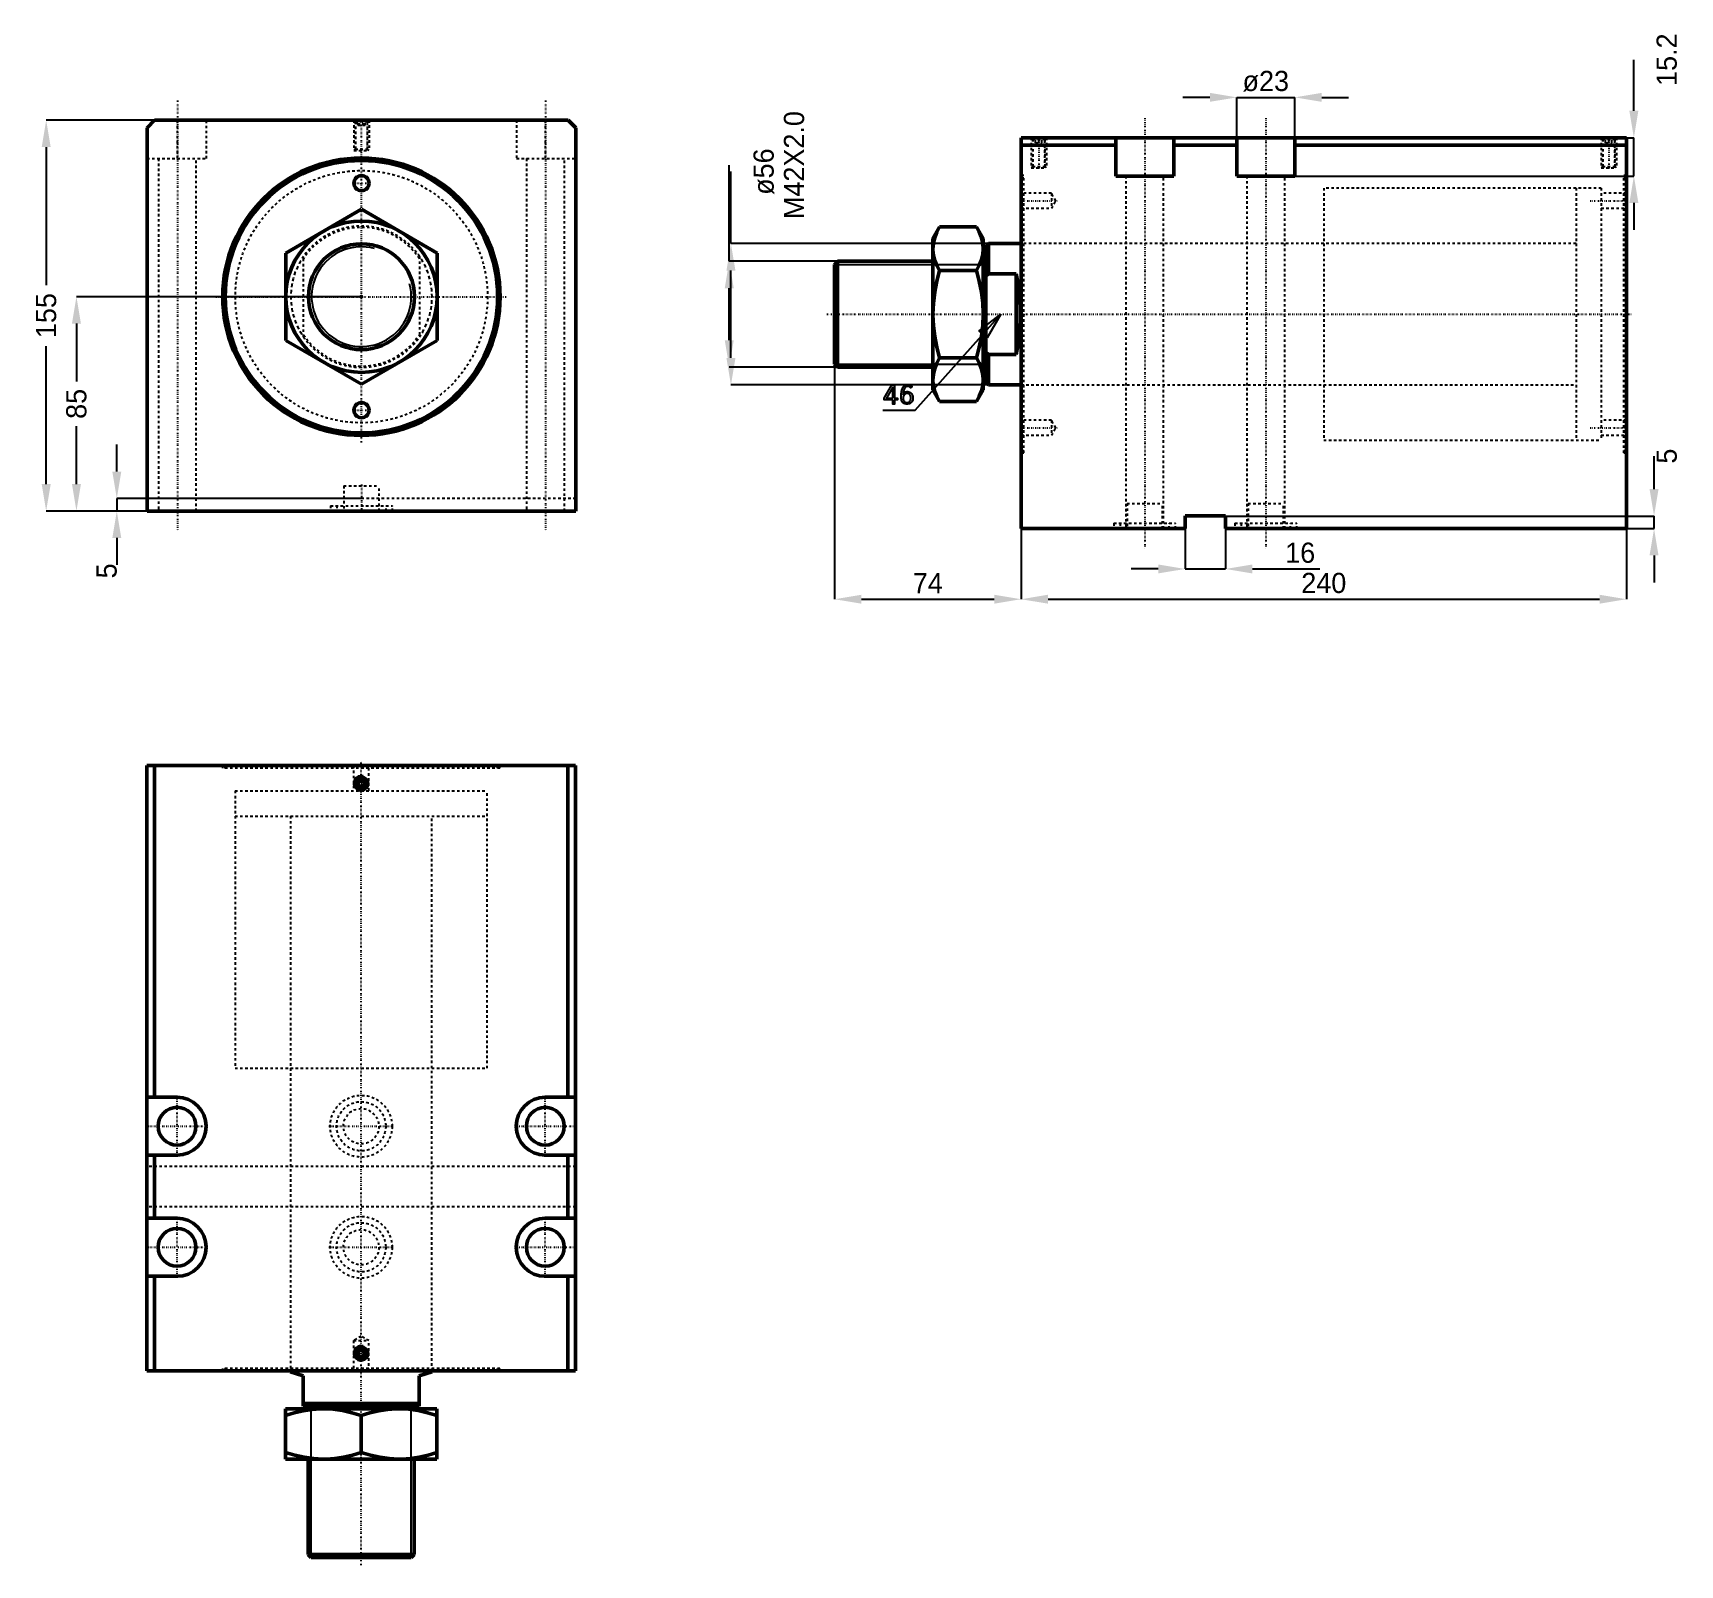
# Model space of a CAD drawing. Header units: millimetres. Extents: x -130 to 523, y -503 to 105.
import ezdxf

# ---------------------------------------------------------------- set-up
doc = ezdxf.new("R2010")
doc.units = ezdxf.units.MM
doc.linetypes.add('Center', pattern=[1.5, 0.45, -0.5, 0.05, -0.5])
doc.linetypes.add('Dashed', pattern=[2, 1, -1])
for name, color, linetype, lineweight in [('2d ConnectionPoints', 7, 'Continuous', 50), ('AM_0', 7, 'Continuous', 50), ('AM_5', 3, 'Continuous', 25), ('AM_7', 7, 'Center', 25), ('AM_9', 6, 'Dashed', 25)]:
    doc.layers.add(name, color=color, linetype=linetype, lineweight=lineweight)
doc.dimstyles.new('ISO-25', dxfattribs={"dimtxt": 2.5, "dimasz": 2.5, "dimexe": 1.25, "dimexo": 0.625, "dimtad": 1, "dimtxsty": 'Standard', "dimcen": 2.5, "dimadec": 0, "dimazin": 0, "dimtfac": 1, "dimtmove": 0, "dimatfit": 3, "dimfxl": 0, "dimarcsym": 0})

# ---------------------------------------------------------------- blocks, each defined once
blk = doc.blocks.new('1_JECX_MF_EXLA_100_100_0_rod__0_in_JECX_MF_160_EXLA_100_100_0__0')
at = {"layer": 'AM_0'}
for p, q in [((-30, 17.32), (0, 34.64)), ((0, 34.64), (30, 17.32)), ((-30, -17.32), (-30, 17.32)), ((30, 17.32), (30, -17.32)), ((0, -34.64), (-30, -17.32)), ((30, -17.32), (0, -34.64))]:
    blk.add_line(p, q, dxfattribs=at)
for radius in [30, 21]:
    blk.add_circle((0, 0), radius, dxfattribs=at)
at = {"layer": 'AM_5'}
blk.add_arc((0, 0), 19.77, 75, 15, dxfattribs=at)
at = {"layer": 'AM_9'}
for p, q in [((-23, -15.97), (-23, 15.97)), ((23, 15.97), (23, -15.97))]:
    blk.add_line(p, q, dxfattribs=at)
for points in [[(-23, 15.97), (-24.3, 13.9), (-25.42, 11.73), (-26.35, 9.47), (-27.07, 7.14), (-27.59, 4.75), (-27.9, 2.33), (-28, -0.11), (-27.88, -2.55), (-27.56, -4.97), (-27.02, -7.35), (-26.27, -9.68), (-25.33, -11.93), (-24.19, -14.1), (-23, -15.97)], [(23, -15.97), (24.3, -13.9), (25.42, -11.73), (26.35, -9.47), (27.07, -7.14), (27.59, -4.75), (27.9, -2.33), (28, 0.11), (27.88, 2.55), (27.56, 4.97), (27.02, 7.35), (26.27, 9.68), (25.33, 11.93), (24.19, 14.1), (23, 15.97)]]:
    blk.add_lwpolyline(points, dxfattribs=at)
blk.add_circle((0, 0), 20.77, dxfattribs=at)
for radius, start, end in [(28, 34.77194, 145.22806), (27.5, 33.2419, 146.7581), (27.5, 213.2419, 326.7581), (28, 214.77194, 325.22806)]:
    blk.add_arc((0, 0), radius, start, end, dxfattribs=at)
blk = doc.blocks.new('2_JECX_MF_EXLA_100_100_0_body__0_in_JECX_MF_160_EXLA_100_100_0__0')
at = {"layer": 'AM_0'}
for p, q in [((-82, 70), (-85, 67)), ((-85, 67), (-85, -85)), ((82, 70), (-82, 70)), ((85, 67), (82, 70)), ((85, -85), (85, 67)), ((-85, -85), (85, -85))]:
    blk.add_line(p, q, dxfattribs=at)
for centre, radius in [((0, 0), 55), ((0, 0), 54), ((0, 45), 3), ((0, -45), 3)]:
    blk.add_circle(centre, radius, dxfattribs=at)
at = {"layer": 'AM_5', "linetype": 'Dashed'}
for p, q in [((-3, 70), (-3, 58)), ((3, 70), (3, 58))]:
    blk.add_line(p, q, dxfattribs=at)
at = {"layer": 'AM_7'}
for p, q in [((-73, 77.75), (-73, -92.75)), ((73, 77.75), (73, -92.75)), ((0, -57.75), (0, 70.6)), ((-3.15, 45), (3.15, 45)), ((-57.75, 0), (57.75, 0)), ((-3.15, -45), (3.15, -45)), ((0, -74.5), (0, -85.5))]:
    blk.add_line(p, q, dxfattribs=at)
at = {"layer": 'AM_9'}
for p, q in [((-73, 54.8), (-73, 70)), ((-61.5, 54.8), (-61.5, 70)), ((-3, 70), (-2.46, 69.46)), ((-2.46, 69.46), (-2.46, 58.54)), ((-2.46, 69.46), (2.46, 69.46)), ((-1.9, 70), (-2.4, 69.5)), ((-2.4, 69.5), (-2.4, 58)), ((-2.4, 69.5), (2.4, 69.5)), ((-1.44, 68), (-1.44, 70)), ((-1.44, 68), (1.44, 68)), ((-0.72, 68), (-0.72, 70)), ((0.72, 68), (0.72, 70)), ((1.44, 68), (1.44, 70)), ((2.4, 69.5), (1.9, 70)), ((2.4, 58), (2.4, 69.5)), ((2.46, 69.46), (3, 70)), ((2.46, 58.54), (2.46, 69.46)), ((61.5, 70), (61.5, 54.8)), ((73, 54.8), (73, 70)), ((-85, 54.8), (-61.5, 54.8)), ((-80.5, 54.8), (-80.5, -85)), ((-65.5, -85), (-65.5, 54.8)), ((-2.46, 58.54), (-3, 58)), ((-3, 58), (3, 58)), ((-2.46, 58.54), (2.46, 58.54)), ((3, 58), (2.46, 58.54)), ((61.5, 54.8), (85, 54.8)), ((65.5, 54.8), (65.5, -85)), ((80.5, -85), (80.5, 54.8)), ((-7, -75), (7, -75)), ((-7, -75), (-7, -85)), ((7, -85), (7, -75)), ((85, -80), (-85, -80)), ((-12.25, -82.9), (12.25, -82.9)), ((-12.25, -82.9), (-12.25, -85)), ((-9.75, -82.9), (-9.75, -85)), ((9.75, -85), (9.75, -82.9)), ((12.25, -85), (12.25, -82.9))]:
    blk.add_line(p, q, dxfattribs=at)
blk.add_circle((0, 0), 50, dxfattribs=at)
blk = doc.blocks.new('*D3')
at = {"layer": 'AM_5', "color": 0, "lineweight": -2}
for p, q in [((-82, 70), (-125, 70)), ((-125, 59.33), (-125, 4.61)), ((-125, -74.33), (-125, -19.61)), ((-85, -85), (-125, -85))]:
    blk.add_line(p, q, dxfattribs=at)
at = {"layer": 'AM_5', "color": 0}
for points in [[(-123.22, 59.33), (-126.78, 59.33), (-125, 70)], [(-126.78, -74.33), (-123.22, -74.33), (-125, -85)]]:
    blk.add_solid(points, dxfattribs=at)
at = {"layer": 'Defpoints', "color": 0}
for p in [(-82, 70), (-125, -85), (-85, -85)]:
    blk.add_point(p, dxfattribs=at)
at = {"layer": 'AM_5', "color": 0, "insert": (-125, -7.5), "char_height": 8, "attachment_point": 5, "rotation": 90}
blk.add_mtext('155', dxfattribs=at)
blk = doc.blocks.new('*D4')
at = {"layer": 'AM_5', "color": 0, "lineweight": -2}
for p, q in [((0, 0), (-113, 0)), ((-113, -10.67), (-113, -33.62)), ((-113, -74.33), (-113, -51.38)), ((-85, -85), (-113, -85))]:
    blk.add_line(p, q, dxfattribs=at)
at = {"layer": 'AM_5', "color": 0}
for points in [[(-111.22, -10.67), (-114.78, -10.67), (-113, 0)], [(-114.78, -74.33), (-111.22, -74.33), (-113, -85)]]:
    blk.add_solid(points, dxfattribs=at)
at = {"layer": 'Defpoints', "color": 0}
for p in [(0, 0), (-113, -85), (-85, -85)]:
    blk.add_point(p, dxfattribs=at)
at = {"layer": 'AM_5', "color": 0, "insert": (-113, -42.5), "char_height": 8, "attachment_point": 5, "rotation": 90}
blk.add_mtext('85', dxfattribs=at)
blk = doc.blocks.new('*D5')
at = {"layer": 'AM_5', "color": 0, "lineweight": -2}
for p, q in [((-97, -69.33), (-97, -58.67)), ((0, -80), (-97, -80)), ((-97, -80), (-97, -85)), ((-85, -85), (-97, -85)), ((-97, -95.67), (-97, -106.33))]:
    blk.add_line(p, q, dxfattribs=at)
at = {"layer": 'AM_5', "color": 0}
for points in [[(-98.78, -69.33), (-95.22, -69.33), (-97, -80)], [(-95.22, -95.67), (-98.78, -95.67), (-97, -85)]]:
    blk.add_solid(points, dxfattribs=at)
at = {"layer": 'Defpoints', "color": 0}
for p in [(0, -80), (-97, -85), (-85, -85)]:
    blk.add_point(p, dxfattribs=at)
at = {"layer": 'AM_5', "color": 0, "insert": (-101, -108.73), "char_height": 8, "attachment_point": 5, "rotation": 90}
blk.add_mtext('5', dxfattribs=at)
blk = doc.blocks.new('1_JECX_MF_EXLA_100_100_0_rod__0_in_JECX_MF_160_EXLA_100_100_0__4')
at = {"layer": 'AM_0'}
for p, q in [((-28, 0), (-28, -0.38)), ((28, -0.38), (28, 0)), ((-23, -2), (-28, -0.38)), ((-23, -14), (-23, -2)), ((28, -0.38), (23, -2)), ((23, -2), (23, -14)), ((-23, -13), (23, -13)), ((30, -15), (-30, -15)), ((-30, -35), (-30, -15)), ((-23, -14), (23, -14)), ((-19.77, -14), (-20.77, -15)), ((0, -32.32), (0, -17.68)), ((20.77, -15), (19.77, -14)), ((30, -15), (30, -35)), ((30, -35), (-30, -35)), ((-21, -35), (-21, -72.77)), ((21, -72.77), (21, -35)), ((-21, -72.77), (21, -72.77)), ((-21, -72.77), (-19.77, -74)), ((-19.77, -74), (19.77, -74)), ((19.77, -74), (21, -72.77))]:
    blk.add_line(p, q, dxfattribs=at)
for points in [[(-15, -15), (-16.07, -15.01), (-19.57, -15.27), (-23.04, -15.81), (-26.54, -16.63), (-30, -17.68)], [(0, -17.68), (-3.65, -16.58), (-7.35, -15.74), (-11.16, -15.19), (-15, -15)], [(15, -15), (13.93, -15.01), (10.43, -15.27), (6.96, -15.81), (3.46, -16.63), (0, -17.68)], [(30, -17.68), (26.35, -16.58), (22.65, -15.74), (18.84, -15.19), (15, -15)], [(-30, -32.32), (-26.35, -33.42), (-22.65, -34.26), (-18.84, -34.81), (-15, -35)], [(-15, -35), (-13.93, -34.99), (-10.43, -34.73), (-6.96, -34.19), (-3.46, -33.37), (0, -32.32)], [(0, -32.32), (3.65, -33.42), (7.35, -34.26), (11.16, -34.81), (15, -35)], [(15, -35), (16.07, -34.99), (19.57, -34.73), (23.04, -34.19), (26.54, -33.37), (30, -32.32)]]:
    blk.add_lwpolyline(points, dxfattribs=at)
at = {"layer": 'AM_5'}
for p, q in [((-19.77, -74), (-19.77, -14)), ((19.77, -74), (19.77, -14))]:
    blk.add_line(p, q, dxfattribs=at)
at = {"layer": 'AM_7'}
blk.add_line((0, -77), (0, 242.2), dxfattribs=at)
at = {"layer": 'AM_9'}
for p, q in [((-50, 230), (50, 230)), ((-50, 230), (-50, 220)), ((50, 220), (50, 230)), ((-50, 220), (50, 220)), ((-28, 220), (-28, 0)), ((28, 0), (28, 220))]:
    blk.add_line(p, q, dxfattribs=at)
blk = doc.blocks.new('2_JECX_MF_EXLA_100_100_0_body__0_in_JECX_MF_160_EXLA_100_100_0__4')
at = {"layer": 'AM_0'}
for p, q in [((-85, 240), (-85, 0)), ((85, 240), (-85, 240)), ((-82, 240), (-82, 108.5)), ((82, 240), (82, 108.5)), ((85, 240), (85, 0)), ((-0.72, 234.25), (-1.44, 233)), ((-1.44, 233), (-0.72, 231.75)), ((0.72, 234.25), (-0.72, 234.25)), ((-0.72, 231.75), (0.72, 231.75)), ((1.44, 233), (0.72, 234.25)), ((0.72, 231.75), (1.44, 233)), ((-73, 108.5), (-85, 108.5)), ((85, 108.5), (73, 108.5)), ((-85, 85.5), (-73, 85.5)), ((-82, 85.5), (-82, 60.5)), ((73, 85.5), (85, 85.5)), ((82, 85.5), (82, 60.5)), ((-73, 60.5), (-85, 60.5)), ((85, 60.5), (73, 60.5)), ((-85, 37.5), (-73, 37.5)), ((-82, 37.5), (-82, 0)), ((73, 37.5), (85, 37.5)), ((82, 37.5), (82, 0)), ((-0.72, 8.25), (-1.44, 7)), ((-1.44, 7), (-0.72, 5.75)), ((0.72, 8.25), (-0.72, 8.25)), ((1.44, 7), (0.72, 8.25)), ((0.72, 5.75), (1.44, 7)), ((85, 0), (-85, 0)), ((-0.72, 5.75), (0.72, 5.75))]:
    blk.add_line(p, q, dxfattribs=at)
for centre, radius in [((0, 233), 2.46), ((0, 233), 2.4), ((0, 233), 1.9), ((-73, 97), 7.5), ((73, 97), 7.5), ((-73, 49), 7.5), ((73, 49), 7.5), ((0, 7), 2.46), ((0, 7), 2.4), ((0, 7), 1.9)]:
    blk.add_circle(centre, radius, dxfattribs=at)
for centre, start, end in [((-73, 97), 270, 90), ((73, 97), 90, 270), ((-73, 49), 270, 90), ((73, 49), 90, 270)]:
    blk.add_arc(centre, 11.5, start, end, dxfattribs=at)
at = {"layer": 'AM_5'}
for centre in [(0, 233), (0, 7)]:
    blk.add_arc(centre, 3, 75, 15, dxfattribs=at)
at = {"layer": 'AM_7'}
for p, q in [((-3.15, 233), (3.15, 233)), ((-73, 84.93), (-73, 109.08)), ((73, 84.93), (73, 109.08)), ((-85.08, 97), (-60.93, 97)), ((-12.86, 97), (12.86, 97)), ((60.92, 97), (85.07, 97)), ((-73, 36.92), (-73, 61.08)), ((73, 36.92), (73, 61.08)), ((-85.08, 49), (-60.93, 49)), ((-12.86, 49), (12.86, 49)), ((60.92, 49), (85.07, 49)), ((-3.15, 7), (3.15, 7))]:
    blk.add_line(p, q, dxfattribs=at)
at = {"layer": 'AM_9'}
for p, q in [((-55, 240), (-55, 239)), ((55, 239), (-55, 239)), ((-54, 240), (-54, 239)), ((-3, 240), (-3, 230)), ((3, 230), (3, 240)), ((54, 239), (54, 240)), ((55, 239), (55, 240)), ((-50, 230), (50, 230)), ((-50, 230), (-50, 120)), ((50, 120), (50, 230)), ((-50, 120), (50, 120)), ((-28, 120), (-28, 0)), ((28, 0), (28, 120)), ((85, 81), (-85, 81)), ((85, 65), (-85, 65)), ((0, 13.73), (-3, 12)), ((3, 12), (0, 13.73)), ((-3, 12), (-3, 0)), ((-3, 12), (3, 12)), ((3, 0), (3, 12)), ((55, 1), (-55, 1)), ((-55, 1), (-55, 0)), ((-54, 1), (-54, 0)), ((54, 0), (54, 1)), ((55, 0), (55, 1))]:
    blk.add_line(p, q, dxfattribs=at)
for centre, radius in [((0, 97), 12.25), ((0, 97), 9.75), ((0, 97), 7), ((0, 49), 12.25), ((0, 49), 9.75), ((0, 49), 7)]:
    blk.add_circle(centre, radius, dxfattribs=at)
blk = doc.blocks.new('1_JECX_MF_EXLA_100_100_0_rod__0_in_JECX_MF_160_EXLA_100_100_0__2')
at = {"layer": 'AM_0'}
for p, q in [((-32.32, 34.64), (-35, 30)), ((-32.32, 34.64), (-17.68, 34.64)), ((-15, 30), (-17.68, 34.64)), ((-35, 30), (-35, -30)), ((-15, 30), (-15, -30)), ((-13, 28), (-14, 27.5)), ((-14, 27.5), (-14, -27.5)), ((0, 28), (-13, 28)), ((-13, 28), (-13, 15.97)), ((-72.77, 21), (-74, 19.77)), ((-74, 19.77), (-74, -19.77)), ((-35, 21), (-72.77, 21)), ((-72.77, 21), (-72.77, -21)), ((-14, 19.77), (-15, 20.77)), ((-32.32, 17.32), (-17.68, 17.32)), ((-13, 15.97), (-14, 15.07)), ((-2, 15.97), (-13, 15.97)), ((-2, 15.97), (-2, -15.97)), ((-32.32, -17.32), (-17.68, -17.32)), ((-14, -15.07), (-13, -15.97)), ((-13, -15.97), (-2, -15.97)), ((-13, -15.97), (-13, -28)), ((-74, -19.77), (-72.77, -21)), ((-72.77, -21), (-35, -21)), ((-15, -20.77), (-14, -19.77)), ((-35, -30), (-32.32, -34.64)), ((-17.68, -34.64), (-15, -30)), ((-14, -27.5), (-13, -28)), ((-13, -28), (0, -28)), ((-32.32, -34.64), (-17.68, -34.64))]:
    blk.add_line(p, q, dxfattribs=at)
for points in [[(-32.32, 34.64), (-33.42, 32.53), (-34.26, 30.4), (-34.81, 28.2), (-35, 25.98)], [(-15, 25.98), (-15.01, 26.6), (-15.27, 28.62), (-15.81, 30.63), (-16.63, 32.65), (-17.68, 34.64)], [(-35, 25.98), (-34.99, 25.36), (-34.73, 23.34), (-34.19, 21.34), (-33.37, 19.32), (-32.32, 17.32)], [(-17.68, 17.32), (-16.58, 19.43), (-15.74, 21.56), (-15.19, 23.76), (-15, 25.98)], [(-32.32, 17.32), (-33.42, 13.11), (-34.26, 8.83), (-34.81, 4.43), (-35, 0)], [(-15, 0), (-15, 0.28), (-15.2, 4.56), (-15.73, 8.81), (-16.58, 13.09), (-17.68, 17.32)], [(-2, -15.97), (-1.58, -13.9), (-1.21, -11.73), (-0.91, -9.47), (-0.68, -7.14), (-0.51, -4.75), (-0.41, -2.33), (-0.38, 0.11), (-0.41, 2.55), (-0.52, 4.97), (-0.69, 7.35), (-0.94, 9.68), (-1.24, 11.93), (-1.61, 14.1), (-2, 15.97)], [(-35, 0), (-35, -0.28), (-34.8, -4.56), (-34.27, -8.81), (-33.42, -13.09), (-32.32, -17.32)], [(-17.68, -17.32), (-16.58, -13.11), (-15.74, -8.83), (-15.19, -4.43), (-15, 0)], [(-32.32, -17.32), (-33.42, -19.43), (-34.26, -21.56), (-34.81, -23.76), (-35, -25.98)], [(-15, -25.98), (-15.01, -25.36), (-15.27, -23.34), (-15.81, -21.34), (-16.63, -19.32), (-17.68, -17.32)], [(-35, -25.98), (-34.99, -26.6), (-34.73, -28.62), (-34.19, -30.63), (-33.37, -32.65), (-32.32, -34.64)], [(-17.68, -34.64), (-16.58, -32.53), (-15.74, -30.4), (-15.19, -28.2), (-15, -25.98)]]:
    blk.add_lwpolyline(points, dxfattribs=at)
at = {"layer": 'AM_5'}
for p, q in [((-74, 19.77), (-14, 19.77)), ((-74, -19.77), (-14, -19.77))]:
    blk.add_line(p, q, dxfattribs=at)
at = {"layer": 'AM_7'}
blk.add_line((-77, 0), (242.2, 0), dxfattribs=at)
at = {"layer": 'AM_9'}
for p, q in [((220, 50), (220, -50)), ((230, 50), (220, 50)), ((230, 50), (230, -50)), ((220, 28), (0, 28)), ((0, -28), (220, -28)), ((220, -50), (230, -50))]:
    blk.add_line(p, q, dxfattribs=at)
blk = doc.blocks.new('2_JECX_MF_EXLA_100_100_0_body__0_in_JECX_MF_160_EXLA_100_100_0__2')
at = {"layer": 'AM_0'}
for p, q in [((0, -85), (0, 70)), ((240, 70), (0, 70)), ((37.5, 67), (0, 67)), ((37.5, 54.8), (37.5, 70)), ((60.5, 54.8), (60.5, 70)), ((85.5, 67), (60.5, 67)), ((85.5, 54.8), (85.5, 70)), ((108.5, 54.8), (108.5, 70)), ((240, 67), (108.5, 67)), ((240, -85), (240, 70)), ((37.5, 54.8), (60.5, 54.8)), ((85.5, 54.8), (108.5, 54.8)), ((65, -80), (65, -85)), ((81, -80), (65, -80)), ((81, -85), (81, -80)), ((65, -85), (0, -85)), ((240, -85), (81, -85))]:
    blk.add_line(p, q, dxfattribs=at)
at = {"layer": 'AM_5', "linetype": 'Dashed'}
for p, q in [((4, 70), (4, 58)), ((10, 70), (10, 58)), ((230, 70), (230, 58)), ((236, 70), (236, 58))]:
    blk.add_line(p, q, dxfattribs=at)
at = {"layer": 'AM_7'}
for p, q in [((49, 77.75), (49, -92.75)), ((97, 77.75), (97, -92.75)), ((7, 70.6), (7, 57.4)), ((233, 70.6), (233, 57.4)), ((-0.69, 45), (14.42, 45)), ((225.58, 45), (240.69, 45)), ((-0.69, -45), (14.42, -45)), ((225.58, -45), (240.69, -45))]:
    blk.add_line(p, q, dxfattribs=at)
at = {"layer": 'AM_9'}
for p, q in [((4, 70), (4.54, 69.46)), ((4.54, 69.46), (4.54, 58.54)), ((4.54, 69.46), (9.46, 69.46)), ((5.1, 70), (4.6, 69.5)), ((4.6, 69.5), (9.4, 69.5)), ((4.6, 69.5), (4.6, 58)), ((5.75, 68), (5.75, 70)), ((5.75, 68), (8.25, 68)), ((7, 68), (7, 70)), ((8.25, 68), (8.25, 70)), ((9.4, 69.5), (8.9, 70)), ((9.4, 58), (9.4, 69.5)), ((9.46, 69.46), (10, 70)), ((9.46, 58.54), (9.46, 69.46)), ((230, 70), (230.54, 69.46)), ((230.54, 69.46), (230.54, 58.54)), ((230.54, 69.46), (235.46, 69.46)), ((231.1, 70), (230.6, 69.5)), ((230.6, 69.5), (235.4, 69.5)), ((230.6, 69.5), (230.6, 58)), ((231.75, 68), (231.75, 70)), ((231.75, 68), (234.25, 68)), ((233, 68), (233, 70)), ((234.25, 68), (234.25, 70)), ((235.4, 69.5), (234.9, 70)), ((235.4, 58), (235.4, 69.5)), ((235.46, 69.46), (236, 70)), ((235.46, 58.54), (235.46, 69.46)), ((1, 55), (0, 55)), ((1, 54), (0, 54)), ((1, -55), (1, 55)), ((4.54, 58.54), (4, 58)), ((4, 58), (10, 58)), ((4.54, 58.54), (9.46, 58.54)), ((10, 58), (9.46, 58.54)), ((41.5, 54.8), (41.5, -85)), ((56.5, -85), (56.5, 54.8)), ((89.5, 54.8), (89.5, -85)), ((104.5, -85), (104.5, 54.8)), ((230.54, 58.54), (230, 58)), ((230, 58), (236, 58)), ((230.54, 58.54), (235.46, 58.54)), ((236, 58), (235.46, 58.54)), ((239, -55), (239, 55)), ((240, 55), (239, 55)), ((240, 54), (239, 54)), ((12, 48), (0, 48)), ((13.73, 45), (12, 48)), ((12, 48), (12, 42)), ((230, 50), (120, 50)), ((120, 50), (120, -50)), ((230, 50), (230, -50)), ((240, 48), (230, 48)), ((0, 42), (12, 42)), ((12, 42), (13.73, 45)), ((230, 42), (240, 42)), ((120, 28), (0, 28)), ((0, -28), (120, -28)), ((12, -42), (0, -42)), ((13.73, -45), (12, -42)), ((12, -42), (12, -48)), ((12, -48), (13.73, -45)), ((240, -42), (230, -42)), ((0, -48), (12, -48)), ((120, -50), (230, -50)), ((230, -48), (240, -48)), ((0, -54), (1, -54)), ((0, -55), (1, -55)), ((239, -54), (240, -54)), ((239, -55), (240, -55)), ((42, -75), (56, -75)), ((42, -75), (42, -85)), ((56, -85), (56, -75)), ((90, -75), (104, -75)), ((90, -75), (90, -85)), ((104, -85), (104, -75)), ((36.75, -82.9), (61.25, -82.9)), ((36.75, -82.9), (36.75, -85)), ((39.25, -82.9), (39.25, -85)), ((58.75, -85), (58.75, -82.9)), ((61.25, -85), (61.25, -82.9)), ((84.75, -82.9), (109.25, -82.9)), ((84.75, -82.9), (84.75, -85)), ((87.25, -82.9), (87.25, -85)), ((106.75, -85), (106.75, -82.9)), ((109.25, -85), (109.25, -82.9))]:
    blk.add_line(p, q, dxfattribs=at)
blk = doc.blocks.new('*D20')
at = {"layer": 'AM_5', "color": 0, "lineweight": -2}
for p, q in [((336.4, 79.04), (325.73, 79.04)), ((347.06, 63.04), (347.06, 79.04)), ((347.06, 79.04), (370.06, 79.04)), ((370.06, 63.04), (370.06, 79.04)), ((380.73, 79.04), (391.4, 79.04))]:
    blk.add_line(p, q, dxfattribs=at)
at = {"layer": 'AM_5', "color": 0}
for points in [[(336.4, 80.82), (336.4, 77.27), (347.06, 79.04)], [(380.73, 80.82), (380.73, 77.27), (370.06, 79.04)]]:
    blk.add_solid(points, dxfattribs=at)
at = {"layer": 'Defpoints', "color": 0}
for p in [(370.06, 79.04), (347.06, 63.04), (370.06, 63.04)]:
    blk.add_point(p, dxfattribs=at)
at = {"layer": 'AM_5', "color": 0, "insert": (358.56, 85.44), "char_height": 8, "attachment_point": 5}
blk.add_mtext('ø23', dxfattribs=at)
blk = doc.blocks.new('*D21')
at = {"layer": 'AM_5', "color": 0, "lineweight": -2}
for p, q in [((504.5, 73.71), (504.5, 93.98)), ((370.06, 63.04), (504.5, 63.04)), ((504.5, 47.84), (504.5, 63.04)), ((370.06, 47.84), (504.5, 47.84)), ((504.5, 37.18), (504.5, 26.51))]:
    blk.add_line(p, q, dxfattribs=at)
at = {"layer": 'AM_5', "color": 0}
for points in [[(502.72, 73.71), (506.28, 73.71), (504.5, 63.04)], [(502.72, 37.18), (506.28, 37.18), (504.5, 47.84)]]:
    blk.add_solid(points, dxfattribs=at)
at = {"layer": 'Defpoints', "color": 0}
for p in [(370.06, 63.04), (504.5, 63.04), (370.06, 47.84)]:
    blk.add_point(p, dxfattribs=at)
at = {"layer": 'AM_5', "color": 0, "insert": (517.56, 93.98), "char_height": 8, "attachment_point": 5, "rotation": 90}
blk.add_mtext('15.2', dxfattribs=at)
blk = doc.blocks.new('*D22')
at = {"layer": 'AM_5', "color": 0, "lineweight": -2}
for p, q in [((261.56, -91.96), (261.56, -119.96)), ((501.56, -91.96), (501.56, -119.96)), ((272.23, -119.96), (490.9, -119.96))]:
    blk.add_line(p, q, dxfattribs=at)
at = {"layer": 'AM_5', "color": 0}
for points in [[(272.23, -118.18), (272.23, -121.73), (261.56, -119.96)], [(490.9, -118.18), (490.9, -121.73), (501.56, -119.96)]]:
    blk.add_solid(points, dxfattribs=at)
at = {"layer": 'Defpoints', "color": 0}
for p in [(261.56, -91.96), (501.56, -91.96), (501.56, -119.96)]:
    blk.add_point(p, dxfattribs=at)
at = {"layer": 'AM_5', "color": 0, "insert": (381.56, -113.56), "char_height": 8, "attachment_point": 5}
blk.add_mtext('240', dxfattribs=at)
blk = doc.blocks.new('*D23')
at = {"layer": 'AM_5', "color": 0, "lineweight": -2}
for p, q in [((187.56, -6.96), (187.56, -119.96)), ((261.56, -91.96), (261.56, -119.96)), ((198.23, -119.96), (250.9, -119.96))]:
    blk.add_line(p, q, dxfattribs=at)
at = {"layer": 'AM_5', "color": 0}
for points in [[(198.23, -118.18), (198.23, -121.73), (187.56, -119.96)], [(250.9, -118.18), (250.9, -121.73), (261.56, -119.96)]]:
    blk.add_solid(points, dxfattribs=at)
at = {"layer": 'Defpoints', "color": 0}
for p in [(187.56, -6.96), (261.56, -91.96), (261.56, -119.96)]:
    blk.add_point(p, dxfattribs=at)
at = {"layer": 'AM_5', "color": 0, "insert": (224.56, -113.56), "char_height": 8, "attachment_point": 5}
blk.add_mtext('74', dxfattribs=at)
blk = doc.blocks.new('*D24')
at = {"layer": 'AM_5', "color": 0, "lineweight": -2}
for p, q in [((146.5, 21.04), (146.5, 49.58)), ((248.56, 21.04), (146.5, 21.04)), ((146.5, -24.29), (146.5, 10.38)), ((248.56, -34.96), (146.5, -34.96))]:
    blk.add_line(p, q, dxfattribs=at)
at = {"layer": 'AM_5', "color": 0}
for points in [[(144.72, 10.38), (148.28, 10.38), (146.5, 21.04)], [(144.72, -24.29), (148.28, -24.29), (146.5, -34.96)]]:
    blk.add_solid(points, dxfattribs=at)
at = {"layer": 'Defpoints', "color": 0}
for p in [(146.5, 21.04), (248.56, 21.04), (248.56, -34.96)]:
    blk.add_point(p, dxfattribs=at)
at = {"layer": 'AM_5', "color": 0, "insert": (159.56, 49.58), "char_height": 8, "attachment_point": 5, "rotation": 90}
blk.add_mtext('ø56', dxfattribs=at)
blk = doc.blocks.new('*D25')
at = {"layer": 'AM_5', "color": 0, "lineweight": -2}
for p, q in [((145.83, 14.04), (145.83, 52.18)), ((188.79, 14.04), (145.83, 14.04)), ((145.83, -17.29), (145.83, 3.38)), ((188.56, -27.96), (145.83, -27.96))]:
    blk.add_line(p, q, dxfattribs=at)
at = {"layer": 'AM_5', "color": 0}
for points in [[(144.05, 3.38), (147.61, 3.38), (145.83, 14.04)], [(144.05, -17.29), (147.61, -17.29), (145.83, -27.96)]]:
    blk.add_solid(points, dxfattribs=at)
at = {"layer": 'Defpoints', "color": 0}
for p in [(145.83, 14.04), (188.79, 14.04), (188.56, -27.96)]:
    blk.add_point(p, dxfattribs=at)
at = {"layer": 'AM_5', "color": 0, "insert": (171.56, 52.18), "char_height": 8, "attachment_point": 5, "rotation": 90}
blk.add_mtext('M42X2.0', dxfattribs=at)
blk = doc.blocks.new('*D26')
at = {"layer": 'AM_5', "color": 0, "lineweight": -2}
for p, q in [((326.56, -86.96), (326.56, -107.96)), ((342.56, -91.96), (342.56, -107.96)), ((315.9, -107.96), (305.23, -107.96)), ((326.56, -107.96), (342.56, -107.96)), ((353.23, -107.96), (379.94, -107.96))]:
    blk.add_line(p, q, dxfattribs=at)
at = {"layer": 'AM_5', "color": 0}
for points in [[(315.9, -106.18), (315.9, -109.73), (326.56, -107.96)], [(353.23, -106.18), (353.23, -109.73), (342.56, -107.96)]]:
    blk.add_solid(points, dxfattribs=at)
at = {"layer": 'Defpoints', "color": 0}
for p in [(326.56, -86.96), (342.56, -91.96), (342.56, -107.96)]:
    blk.add_point(p, dxfattribs=at)
at = {"layer": 'AM_5', "color": 0, "insert": (372.2, -101.56), "char_height": 8, "attachment_point": 5}
blk.add_mtext('16', dxfattribs=at)
blk = doc.blocks.new('*D27')
at = {"layer": 'AM_5', "color": 0, "lineweight": -2}
for p, q in [((512.5, -76.29), (512.5, -63.22)), ((326.56, -86.96), (512.5, -86.96)), ((512.5, -91.96), (512.5, -86.96)), ((342.56, -91.96), (512.5, -91.96)), ((512.5, -102.62), (512.5, -113.29))]:
    blk.add_line(p, q, dxfattribs=at)
at = {"layer": 'AM_5', "color": 0}
for points in [[(510.72, -76.29), (514.28, -76.29), (512.5, -86.96)], [(510.72, -102.62), (514.28, -102.62), (512.5, -91.96)]]:
    blk.add_solid(points, dxfattribs=at)
at = {"layer": 'Defpoints', "color": 0}
for p in [(326.56, -86.96), (342.56, -91.96), (512.5, -91.96)]:
    blk.add_point(p, dxfattribs=at)
at = {"layer": 'AM_5', "color": 0, "insert": (517.56, -63.22), "char_height": 8, "attachment_point": 5, "rotation": 90}
blk.add_mtext('5', dxfattribs=at)

msp = doc.modelspace()

# ---------------------------------------------------------------- linework, layer by layer
at = {"layer": '2d ConnectionPoints'}
for p in [(0, 0), (261.564, -6.955), (-0.113, -425.925)]:
    msp.add_point(p, dxfattribs=at)
at = {"layer": 'AM_5'}
for p, q in [((219.564, -44.955), (253.564, -6.955)), ((206.764, -44.955), (219.564, -44.955))]:
    msp.add_line(p, q, dxfattribs=at)
for points in [[(253.564, -6.955), (248.042, -16.327), (244.862, -13.482), (253.564, -6.955)], [(210.644, -40.891), (207.274, -40.891), (207.274, -40.215), (210.342, -35.015), (211.372, -35.015), (211.372, -40.189), (212.495, -40.189), (212.495, -40.891), (211.372, -40.891), (211.372, -42.555), (210.644, -42.555), (210.644, -40.891)], [(210.654, -40.189), (210.654, -35.889), (208.168, -40.189), (210.654, -40.189)], [(216.31, -42.618), (216.31, -42.618), (215.958, -42.602), (215.489, -42.516), (215.489, -42.516), (215.092, -42.357), (214.867, -42.21), (214.867, -42.21), (214.671, -42.035), (214.425, -41.727), (214.425, -41.727), (214.236, -41.367), (214.142, -41.097), (214.142, -41.097), (214.069, -40.803), (213.99, -40.319), (213.99, -40.319), (213.947, -39.782), (213.939, -39.394), (213.939, -39.394), (213.964, -38.598), (214.096, -37.537), (214.096, -37.537), (214.34, -36.638), (214.566, -36.128), (214.566, -36.128), (214.845, -35.701), (215.372, -35.239), (215.372, -35.239), (216.029, -34.99), (216.539, -34.943), (216.539, -34.943), (216.784, -34.95), (217.12, -34.988), (217.12, -34.988), (217.418, -35.059), (217.595, -35.125), (217.595, -35.125), (217.759, -35.202), (217.989, -35.337), (217.989, -35.337), (218.199, -35.492), (218.328, -35.608), (217.756, -36.076), (217.756, -36.076), (217.682, -35.99), (217.55, -35.875), (217.55, -35.875), (217.393, -35.777), (217.275, -35.72), (217.275, -35.72), (217.147, -35.672), (216.936, -35.621), (216.936, -35.621), (216.705, -35.593), (216.539, -35.587), (216.539, -35.587), (216.277, -35.608), (215.928, -35.715), (215.928, -35.715), (215.632, -35.914), (215.465, -36.097), (215.465, -36.097), (215.32, -36.308), (215.138, -36.649), (215.138, -36.649), (215, -37.021), (214.932, -37.285), (214.932, -37.285), (214.878, -37.562), (214.809, -37.998), (214.809, -37.998), (214.756, -38.459), (214.73, -38.78), (214.73, -38.78), (214.846, -38.557), (215.042, -38.264), (215.042, -38.264), (215.265, -38.022), (215.429, -37.888), (215.429, -37.888), (215.604, -37.779), (215.887, -37.66), (215.887, -37.66), (216.195, -37.596), (216.414, -37.584), (216.414, -37.584), (216.672, -37.599), (217.036, -37.675), (217.036, -37.675), (217.371, -37.816), (217.579, -37.946), (217.579, -37.946), (217.772, -38.1), (218.026, -38.366), (218.026, -38.366), (218.238, -38.675), (218.357, -38.905), (218.357, -38.905), (218.455, -39.148), (218.561, -39.524), (218.561, -39.524), (218.619, -39.915), (218.63, -40.184), (218.63, -40.184), (218.618, -40.465), (218.555, -40.861), (218.555, -40.861), (218.438, -41.228), (218.331, -41.456), (218.331, -41.456), (218.202, -41.667), (217.974, -41.947), (217.974, -41.947), (217.704, -42.182), (217.501, -42.314), (217.501, -42.314), (217.284, -42.423), (216.938, -42.542), (216.938, -42.542), (216.569, -42.606), (216.31, -42.618)], [(216.321, -41.963), (216.321, -41.963), (216.508, -41.954), (216.767, -41.905), (216.767, -41.905), (217, -41.816), (217.14, -41.734), (217.14, -41.734), (217.267, -41.635), (217.434, -41.46), (217.434, -41.46), (217.572, -41.253), (217.647, -41.097), (217.647, -41.097), (217.709, -40.929), (217.776, -40.657), (217.776, -40.657), (217.812, -40.362), (217.818, -40.153), (217.818, -40.153), (217.812, -39.957), (217.778, -39.679), (217.778, -39.679), (217.715, -39.418), (217.657, -39.253), (217.657, -39.253), (217.586, -39.1), (217.456, -38.895), (217.456, -38.895), (217.296, -38.719), (217.174, -38.619), (217.174, -38.619), (217.039, -38.535), (216.815, -38.444), (216.815, -38.444), (216.565, -38.394), (216.383, -38.385), (216.383, -38.385), (216.195, -38.395), (215.931, -38.447), (215.931, -38.447), (215.691, -38.545), (215.543, -38.635), (215.543, -38.635), (215.407, -38.742), (215.228, -38.929), (215.228, -38.929), (215.078, -39.149), (214.995, -39.313), (214.995, -39.313), (214.926, -39.489), (214.851, -39.769), (214.851, -39.769), (214.81, -40.068), (214.802, -40.278), (214.802, -40.278), (214.809, -40.469), (214.847, -40.74), (214.847, -40.74), (214.916, -40.992), (214.979, -41.149), (214.979, -41.149), (215.056, -41.295), (215.197, -41.489), (215.197, -41.489), (215.367, -41.654), (215.497, -41.747), (215.497, -41.747), (215.639, -41.825), (215.873, -41.909), (215.873, -41.909), (216.133, -41.954), (216.321, -41.963)]]:
    msp.add_lwpolyline(points, dxfattribs=at)

# ---------------------------------------------------------------- block references
for name, p in [('2_JECX_MF_EXLA_100_100_0_body__0_in_JECX_MF_160_EXLA_100_100_0__0', (0, 0)), ('2_JECX_MF_EXLA_100_100_0_body__0_in_JECX_MF_160_EXLA_100_100_0__2', (261.564, -6.955)), ('1_JECX_MF_EXLA_100_100_0_rod__0_in_JECX_MF_160_EXLA_100_100_0__2', (261.564, -6.955)), ('1_JECX_MF_EXLA_100_100_0_rod__0_in_JECX_MF_160_EXLA_100_100_0__0', (0, 0)), ('2_JECX_MF_EXLA_100_100_0_body__0_in_JECX_MF_160_EXLA_100_100_0__4', (-0.113, -425.925)), ('1_JECX_MF_EXLA_100_100_0_rod__0_in_JECX_MF_160_EXLA_100_100_0__4', (-0.113, -425.925))]:
    msp.add_blockref(name, p)

# ---------------------------------------------------------------- dimensions: what is measured, and where the dimension line sits
for base, p1, p2, text, picture, middle in [((504.498, 63.045), (370.064, 47.845), (370.064, 63.045), '15.2', '*D21', (517.564, 93.978)), ((145.831, 14.045), (188.564, -27.955), (188.791, 14.045), 'M42X2.0', '*D25', (171.564, 52.178)), ((-125, -85), (-82, 70), (-85, -85), '155', '*D3', (-125, -7.5)), ((146.498, 21.045), (248.564, -34.955), (248.564, 21.045), 'ø56', '*D24', (159.564, 49.578)), ((-113, -85), (0, 0), (-85, -85), '85', '*D4', (-113, -42.5)), ((-97, -85), (0, -80), (-85, -85), '5', '*D5', (-101, -108.733)), ((512.498, -91.955), (326.564, -86.955), (342.564, -91.955), '5', '*D27', (517.564, -63.222))]:
    dim = msp.add_linear_dim(base=base, p1=p1, p2=p2, angle=90, text=text, dimstyle='ISO-25', override={"dimtxt": 8, "dimasz": 10.666667, "dimexe": 0, "dimexo": 0, "dimgap": 2.4}, dxfattribs=at)
    dim.commit()
    dim.dimension.update_dxf_attribs({"geometry": picture, "text_midpoint": middle, "dimtype": 160, "text_rotation": 90})
for base, p1, p2, text, picture, middle in [((370.064, 79.045), (347.064, 63.045), (370.064, 63.045), 'ø23', '*D20', (358.564, 79.045)), ((261.564, -119.955), (187.564, -6.955), (261.564, -91.955), '74', '*D23', (224.564, -119.955)), ((342.564, -107.955), (326.564, -86.955), (342.564, -91.955), '16', '*D26', (372.203, -107.955)), ((501.564, -119.955), (261.564, -91.955), (501.564, -91.955), '240', '*D22', (381.564, -119.955))]:
    dim = msp.add_linear_dim(base=base, p1=p1, p2=p2, text=text, dimstyle='ISO-25', override={"dimtxt": 8, "dimasz": 10.666667, "dimexe": 0, "dimexo": 0, "dimgap": 2.4}, dxfattribs=at)
    dim.commit()
    dim.dimension.update_dxf_attribs({"geometry": picture, "text_midpoint": middle, "dimtype": 160})

doc.saveas('drawing.dxf')
